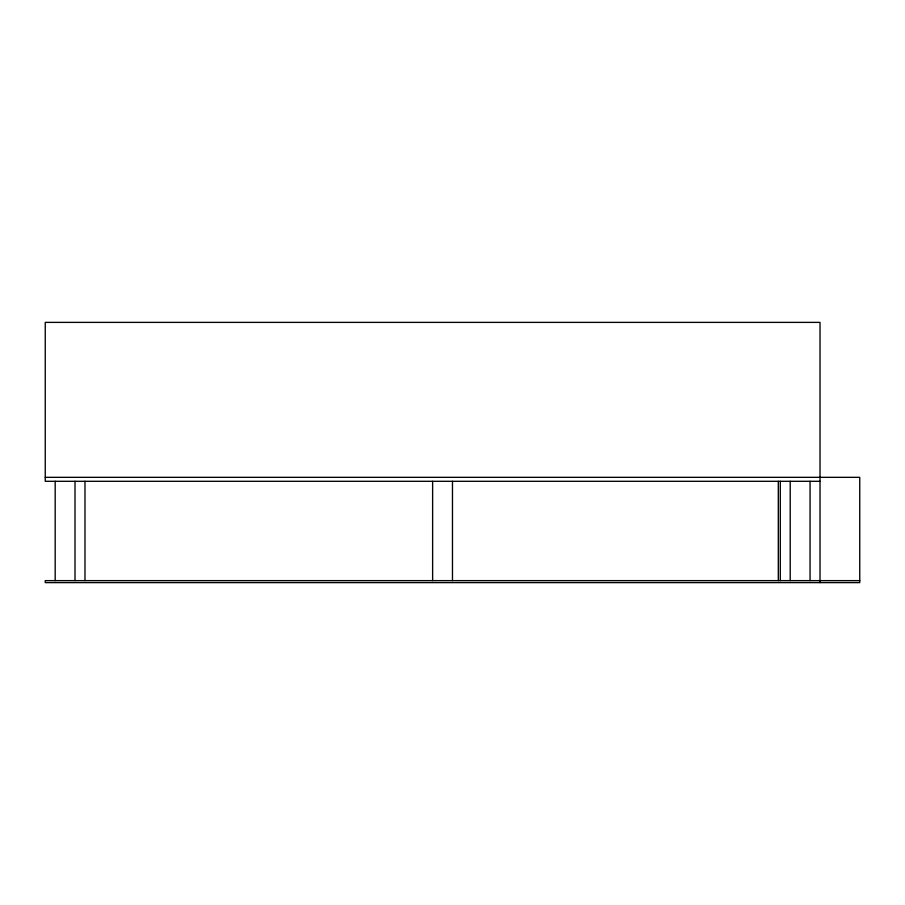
<?xml version="1.0" encoding="UTF-8"?>
<svg xmlns="http://www.w3.org/2000/svg" width="905" height="905" viewBox="0 0 905 905"><rect width="100%" height="100%" fill="white"/><g stroke="black" fill="none" stroke-linecap="round" stroke-linejoin="round"><path stroke-width="1.36" d="M45.25 477.331L859.75 477.331L859.75 582.616L45.25 582.616L45.25 580.637L859.75 580.637M820.021 481.302L45.25 481.302L45.25 322.384L820.021 322.384L820.021 582.616M810.066 481.302L810.054 580.637M790.212 481.302L790.212 580.637M780.291 481.302L780.291 580.637M778.3 481.302L778.3 580.637M452.477 481.302L452.477 580.637M432.624 481.302L432.624 580.637M84.98 481.302L84.98 580.637M75.013 481.302L75.013 580.637M55.182 481.302L55.182 580.637"/></g></svg>
